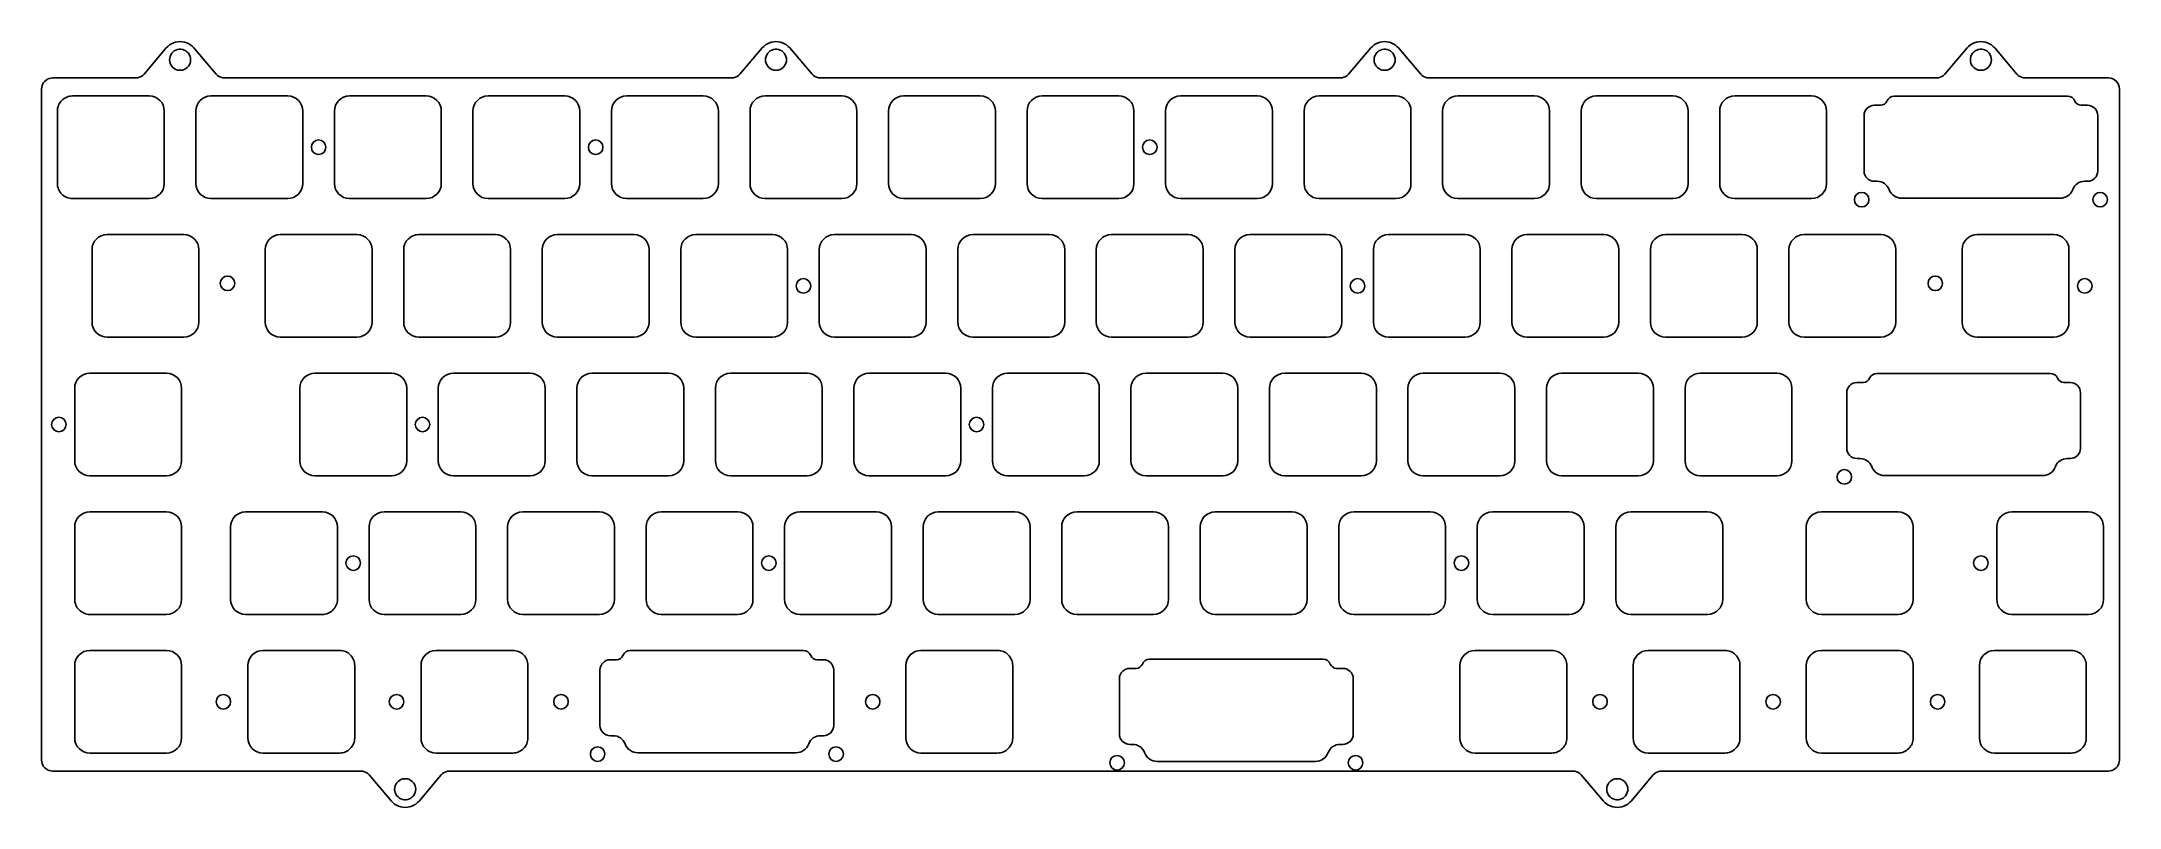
# Model space of a CAD drawing. Header units: millimetres. Extents: x -10 to 276, y -91 to 15.
import ezdxf

# ---------------------------------------------------------------- set-up
doc = ezdxf.new("R2010")
doc.units = ezdxf.units.MM
doc.layers.add('BLACK', color=7, linetype='CONTINUOUS')
doc.layers.add('Edge.Cuts', color=53, linetype='CONTINUOUS')

msp = doc.modelspace()

# ---------------------------------------------------------------- linework, layer by layer
at = {"layer": 'BLACK', "linetype": 'Continuous'}
for p, q in [((7.65625, -31.05), (-2.893751, -31.05)), ((-4.96875, -33.125), (-4.96875, -43.075001)), ((9.73125, -33.125), (9.73125, -43.075)), ((7.65625, -45.15), (-2.89375, -45.15)), ((7.656226, -50.099999), (-2.893775, -50.099999)), ((29.087476, -50.099999), (18.537516, -50.099999)), ((245.78125, -50.1), (235.231249, -50.1)), ((271.975, -50.1), (261.424999, -50.1)), ((-4.968774, -52.174998), (-4.968774, -62.124999)), ((9.731226, -52.174999), (9.731226, -62.124999)), ((16.4625, -52.175019), (16.4625, -62.134768)), ((31.162476, -52.174999), (31.1625, -52.174999)), ((31.1625, -52.174999), (31.1625, -62.124999)), ((233.15625, -52.175), (233.15625, -62.125001)), ((247.85625, -52.175), (247.85625, -62.125)), ((259.35, -52.175), (259.35, -62.125001)), ((274.05, -52.175), (274.05, -62.125)), ((7.656226, -64.199999), (-2.893775, -64.199999)), ((29.077707, -64.199999), (18.537476, -64.199999)), ((245.78125, -64.2), (235.23125, -64.2)), ((271.975, -64.2), (261.425, -64.2))]:
    msp.add_line(p, q, dxfattribs=at)
at = {"layer": 'BLACK'}
for centre in [(33.3375, -57.15), (257.175, -57.15)]:
    msp.add_circle(centre, 1, dxfattribs=at)
for centre, radius, start, end in [((-2.893746, -33.125004), 2.075004, 90.00013806, 179.99988955), ((7.65625, -33.125), 2.075, 0, 90), ((-2.893748, -43.074998), 2.075002, 180.00008284, 269.99994478), ((7.65625, -43.075), 2.075, 270, 0), ((-2.893775, -52.174998), 2.074999, 90, 180), ((7.656226, -52.174999), 2.075, 0, 90), ((18.537516, -52.175019), 2.075016, 90, 180), ((29.087476, -52.174999), 2.075, 0, 90), ((235.231254, -52.175004), 2.075004, 90.00013806, 179.99988955), ((245.78125, -52.175), 2.075, 0, 90), ((261.425004, -52.175004), 2.075004, 90.00013806, 179.99988955), ((271.975, -52.175), 2.075, 0, 90), ((-2.893775, -62.125), 2.074999, 179.99997239, 270), ((7.656226, -62.124999), 2.075, 270, 0), ((18.537476, -62.124999), 2.075, 180.2697469, 270), ((29.087476, -62.124999), 2.075024, 269.73025622, 0), ((235.231252, -62.124998), 2.075002, 180.00008284, 269.99994478), ((245.78125, -62.125), 2.075, 270, 0), ((261.425002, -62.124998), 2.075002, 180.00008284, 269.99994478), ((271.975, -62.125), 2.075, 270, 0)]:
    msp.add_arc(centre, radius, start, end, dxfattribs=at)
at = {"layer": 'Edge.Cuts', "linetype": 'Continuous'}
for p, q in [((8.337382, 14.224895), (8.618017, 14.354666)), ((8.618017, 14.354666), (8.912525, 14.448805)), ((8.912525, 14.448805), (9.216401, 14.505871)), ((9.216401, 14.505871), (9.524997, 14.524991)), ((9.524997, 14.524991), (9.833593, 14.505874)), ((9.833593, 14.505874), (10.137469, 14.44881)), ((10.137469, 14.44881), (10.431978, 14.354674)), ((10.431978, 14.354674), (10.712614, 14.224904)), ((90.287375, 14.224918), (90.568012, 14.354695)), ((90.568012, 14.354695), (90.862522, 14.448838)), ((90.862522, 14.448838), (91.166401, 14.505906)), ((91.166401, 14.505906), (91.475, 14.525027)), ((91.475, 14.525027), (91.783599, 14.505907)), ((91.783599, 14.505907), (92.087478, 14.448841)), ((92.087478, 14.448841), (92.381989, 14.3547)), ((92.381989, 14.3547), (92.662626, 14.224924)), ((173.987374, 14.224917), (174.26801, 14.354694)), ((174.26801, 14.354694), (174.56252, 14.448837)), ((174.56252, 14.448837), (174.866398, 14.505905)), ((174.866398, 14.505905), (175.174997, 14.525027)), ((175.174997, 14.525027), (175.483595, 14.505908)), ((175.483595, 14.505908), (175.787474, 14.448842)), ((175.787474, 14.448842), (176.081984, 14.354702)), ((176.081984, 14.354702), (176.362622, 14.224927)), ((255.987389, 14.224872), (256.268024, 14.354638)), ((256.268024, 14.354638), (256.56253, 14.448773)), ((256.56253, 14.448773), (256.866404, 14.505837)), ((256.866404, 14.505837), (257.174997, 14.524956)), ((257.174997, 14.524956), (257.48359, 14.505839)), ((257.48359, 14.505839), (257.787464, 14.448778)), ((257.787464, 14.448778), (258.081971, 14.354646)), ((258.081971, 14.354646), (258.362607, 14.224882)), ((4.567996, 10.05351), (7.620182, 13.644165)), ((7.620182, 13.644165), (7.834619, 13.866906)), ((7.834619, 13.866906), (8.074911, 14.061475)), ((8.074911, 14.061475), (8.337382, 14.224895)), ((8.094776, 12.263662), (8.075, 12.025)), ((8.075, 12.025), (8.094776, 11.786338)), ((8.153565, 12.495814), (8.094776, 12.263662)), ((8.094776, 11.786338), (8.153565, 11.554186)), ((8.249763, 12.715124), (8.153565, 12.495814)), ((8.153565, 11.554186), (8.249763, 11.334876)), ((8.380746, 12.915608), (8.249763, 12.715124)), ((8.542942, 13.0918), (8.380746, 12.915608)), ((8.731925, 13.238891), (8.542942, 13.0918)), ((8.942542, 13.352871), (8.731925, 13.238891)), ((9.169046, 13.43063), (8.942542, 13.352871)), ((9.40526, 13.470048), (9.169046, 13.43063)), ((9.64474, 13.470048), (9.40526, 13.470048)), ((9.880954, 13.43063), (9.64474, 13.470048)), ((10.107458, 13.352871), (9.880954, 13.43063)), ((10.318075, 13.238891), (10.107458, 13.352871)), ((10.507058, 13.0918), (10.318075, 13.238891)), ((10.669254, 12.915608), (10.507058, 13.0918)), ((10.800237, 12.715124), (10.669254, 12.915608)), ((10.712614, 14.224904), (10.975086, 14.061487)), ((10.896435, 12.495814), (10.800237, 12.715124)), ((10.800237, 11.334876), (10.896435, 11.554186)), ((10.955224, 12.263662), (10.896435, 12.495814)), ((10.896435, 11.554186), (10.955224, 11.786338)), ((10.975, 12.025), (10.955224, 12.263662)), ((10.955224, 11.786338), (10.975, 12.025)), ((10.975086, 14.061487), (11.21538, 13.86692)), ((11.21538, 13.86692), (11.429806, 13.64417)), ((11.429806, 13.64417), (14.482003, 10.053504)), ((86.517996, 10.05351), (89.570182, 13.644165)), ((89.570182, 13.644165), (89.784615, 13.866915)), ((89.784615, 13.866915), (90.024905, 14.061491)), ((90.024905, 14.061491), (90.287375, 14.224918)), ((90.044778, 12.263662), (90.025002, 12.025)), ((90.025002, 12.025), (90.044778, 11.786338)), ((90.103567, 12.495814), (90.044778, 12.263662)), ((90.044778, 11.786338), (90.103567, 11.554186)), ((90.199765, 12.715124), (90.103567, 12.495814)), ((90.103567, 11.554186), (90.199765, 11.334876)), ((90.330748, 12.915608), (90.199765, 12.715124)), ((90.492944, 13.0918), (90.330748, 12.915608)), ((90.681927, 13.238891), (90.492944, 13.0918)), ((90.892544, 13.352871), (90.681927, 13.238891)), ((91.119048, 13.43063), (90.892544, 13.352871)), ((91.355262, 13.470048), (91.119048, 13.43063)), ((91.594742, 13.470048), (91.355262, 13.470048)), ((91.830956, 13.43063), (91.594742, 13.470048)), ((92.05746, 13.352871), (91.830956, 13.43063)), ((92.268077, 13.238891), (92.05746, 13.352871)), ((92.45706, 13.0918), (92.268077, 13.238891)), ((92.619256, 12.915608), (92.45706, 13.0918)), ((92.750239, 12.715124), (92.619256, 12.915608)), ((92.662626, 14.224924), (92.925098, 14.061499)), ((92.846437, 12.495814), (92.750239, 12.715124)), ((92.750239, 11.334876), (92.846437, 11.554186)), ((92.905226, 12.263662), (92.846437, 12.495814)), ((92.846437, 11.554186), (92.905226, 11.786338)), ((92.925002, 12.025), (92.905226, 12.263662)), ((92.905226, 11.786338), (92.925002, 12.025)), ((92.925098, 14.061499), (93.165388, 13.866924)), ((93.165388, 13.866924), (93.379822, 13.644175)), ((93.379822, 13.644175), (96.432005, 10.053504)), ((170.217996, 10.05351), (173.270182, 13.644165)), ((173.270182, 13.644165), (173.484615, 13.866914)), ((173.484615, 13.866914), (173.724904, 14.06149)), ((173.724904, 14.06149), (173.987374, 14.224917)), ((173.744776, 12.263662), (173.725, 12.025)), ((173.725, 12.025), (173.744776, 11.786338)), ((173.803565, 12.495814), (173.744776, 12.263662)), ((173.744776, 11.786338), (173.803565, 11.554186)), ((173.899763, 12.715124), (173.803565, 12.495814)), ((173.803565, 11.554186), (173.899763, 11.334876)), ((174.030746, 12.915608), (173.899763, 12.715124)), ((174.192942, 13.0918), (174.030746, 12.915608)), ((174.381925, 13.238891), (174.192942, 13.0918)), ((174.592542, 13.352871), (174.381925, 13.238891)), ((174.819046, 13.43063), (174.592542, 13.352871)), ((175.05526, 13.470048), (174.819046, 13.43063)), ((175.29474, 13.470048), (175.05526, 13.470048)), ((175.530954, 13.43063), (175.29474, 13.470048)), ((175.757458, 13.352871), (175.530954, 13.43063)), ((175.968075, 13.238891), (175.757458, 13.352871)), ((176.157058, 13.0918), (175.968075, 13.238891)), ((176.319254, 12.915608), (176.157058, 13.0918)), ((176.450237, 12.715124), (176.319254, 12.915608)), ((176.362622, 14.224927), (176.625093, 14.061502)), ((176.546435, 12.495814), (176.450237, 12.715124)), ((176.450237, 11.334876), (176.546435, 11.554186)), ((176.605224, 12.263662), (176.546435, 12.495814)), ((176.546435, 11.554186), (176.605224, 11.786338)), ((176.625, 12.025), (176.605224, 12.263662)), ((176.605224, 11.786338), (176.625, 12.025)), ((176.625093, 14.061502), (176.865384, 13.866928)), ((176.865384, 13.866928), (177.079806, 13.64417)), ((177.079806, 13.64417), (180.132003, 10.053504)), ((252.217996, 10.05351), (255.270182, 13.644165)), ((255.270182, 13.644165), (255.484624, 13.866898)), ((255.484624, 13.866898), (255.724918, 14.061459)), ((255.724918, 14.061459), (255.987389, 14.224872)), ((255.744776, 12.263662), (255.725, 12.025)), ((255.725, 12.025), (255.744776, 11.786338)), ((255.803565, 12.495814), (255.744776, 12.263662)), ((255.744776, 11.786338), (255.803565, 11.554186)), ((255.899763, 12.715124), (255.803565, 12.495814)), ((255.803565, 11.554186), (255.899763, 11.334876)), ((256.030746, 12.915608), (255.899763, 12.715124)), ((256.192942, 13.0918), (256.030746, 12.915608)), ((256.381925, 13.238891), (256.192942, 13.0918)), ((256.592542, 13.352871), (256.381925, 13.238891)), ((256.819046, 13.43063), (256.592542, 13.352871)), ((257.05526, 13.470048), (256.819046, 13.43063)), ((257.29474, 13.470048), (257.05526, 13.470048)), ((257.530954, 13.43063), (257.29474, 13.470048)), ((257.757458, 13.352871), (257.530954, 13.43063)), ((257.968075, 13.238891), (257.757458, 13.352871)), ((258.157058, 13.0918), (257.968075, 13.238891)), ((258.319254, 12.915608), (258.157058, 13.0918)), ((258.450237, 12.715124), (258.319254, 12.915608)), ((258.362607, 14.224882), (258.625079, 14.061471)), ((258.546435, 12.495814), (258.450237, 12.715124)), ((258.450237, 11.334876), (258.546435, 11.554186)), ((258.605224, 12.263662), (258.546435, 12.495814)), ((258.546435, 11.554186), (258.605224, 11.786338)), ((258.625, 12.025), (258.605224, 12.263662)), ((258.605224, 11.786338), (258.625, 12.025)), ((258.625079, 14.061471), (258.865375, 13.866912)), ((258.865375, 13.866912), (259.079806, 13.64417)), ((259.079806, 13.64417), (262.132003, 10.053504)), ((-9.451505, 8.488478), (-9.361409, 8.70591)), ((-9.361409, 8.70591), (-9.238418, 8.906577)), ((-9.238418, 8.906577), (-9.085558, 9.085541)), ((-9.085558, 9.085541), (-8.90659, 9.238396)), ((-8.90659, 9.238396), (-8.705919, 9.361381)), ((-8.705919, 9.361381), (-8.488484, 9.451471)), ((-8.488484, 9.451471), (-8.259635, 9.506446)), ((-8.259635, 9.506446), (-8.025004, 9.52496)), ((-8.025004, 9.52496), (3.425108, 9.525)), ((3.425108, 9.525), (3.683699, 9.547457)), ((3.683699, 9.547457), (3.934549, 9.61414)), ((3.934549, 9.61414), (4.170143, 9.72308)), ((4.170143, 9.72308), (4.383423, 9.871014)), ((4.383423, 9.871014), (4.567996, 10.05351)), ((8.249763, 11.334876), (8.380746, 11.134392)), ((8.380746, 11.134392), (8.542942, 10.9582)), ((8.542942, 10.9582), (8.731925, 10.811109)), ((8.731925, 10.811109), (8.942542, 10.697129)), ((8.942542, 10.697129), (9.169046, 10.61937)), ((9.169046, 10.61937), (9.40526, 10.579952)), ((9.40526, 10.579952), (9.64474, 10.579952)), ((9.64474, 10.579952), (9.880954, 10.61937)), ((9.880954, 10.61937), (10.107458, 10.697129)), ((10.107458, 10.697129), (10.318075, 10.811109)), ((10.318075, 10.811109), (10.507058, 10.9582)), ((10.507058, 10.9582), (10.669254, 11.134392)), ((10.669254, 11.134392), (10.800237, 11.334876)), ((14.482003, 10.053504), (14.666657, 9.871103)), ((14.666657, 9.871103), (14.87993, 9.72319)), ((14.87993, 9.72319), (15.1155, 9.614237)), ((15.1155, 9.614237), (15.366319, 9.547504)), ((15.366319, 9.547504), (15.624886, 9.525)), ((15.624886, 9.525), (85.37511, 9.525)), ((85.37511, 9.525), (85.633701, 9.547457)), ((85.633701, 9.547457), (85.88455, 9.614141)), ((85.88455, 9.614141), (86.120144, 9.723081)), ((86.120144, 9.723081), (86.333423, 9.871014)), ((86.333423, 9.871014), (86.517996, 10.05351)), ((90.199765, 11.334876), (90.330748, 11.134392)), ((90.330748, 11.134392), (90.492944, 10.9582)), ((90.492944, 10.9582), (90.681927, 10.811109)), ((90.681927, 10.811109), (90.892544, 10.697129)), ((90.892544, 10.697129), (91.119048, 10.61937)), ((91.119048, 10.61937), (91.355262, 10.579952)), ((91.355262, 10.579952), (91.594742, 10.579952)), ((91.594742, 10.579952), (91.830956, 10.61937)), ((91.830956, 10.61937), (92.05746, 10.697129)), ((92.05746, 10.697129), (92.268077, 10.811109)), ((92.268077, 10.811109), (92.45706, 10.9582)), ((92.45706, 10.9582), (92.619256, 11.134392)), ((92.619256, 11.134392), (92.750239, 11.334876)), ((96.432005, 10.053504), (96.616658, 9.871103)), ((96.616658, 9.871103), (96.829931, 9.72319)), ((96.829931, 9.72319), (97.0655, 9.614237)), ((97.0655, 9.614237), (97.316319, 9.547504)), ((97.316319, 9.547504), (97.574886, 9.525)), ((97.574886, 9.525), (169.075108, 9.525)), ((169.075108, 9.525), (169.333703, 9.547443)), ((169.333703, 9.547443), (169.584558, 9.61412)), ((169.584558, 9.61412), (169.820155, 9.72306)), ((169.820155, 9.72306), (170.033433, 9.870999)), ((170.033433, 9.870999), (170.217996, 10.05351)), ((173.899763, 11.334876), (174.030746, 11.134392)), ((174.030746, 11.134392), (174.192942, 10.9582)), ((174.192942, 10.9582), (174.381925, 10.811109)), ((174.381925, 10.811109), (174.592542, 10.697129)), ((174.592542, 10.697129), (174.819046, 10.61937)), ((174.819046, 10.61937), (175.05526, 10.579952)), ((175.05526, 10.579952), (175.29474, 10.579952)), ((175.29474, 10.579952), (175.530954, 10.61937)), ((175.530954, 10.61937), (175.757458, 10.697129)), ((175.757458, 10.697129), (175.968075, 10.811109)), ((175.968075, 10.811109), (176.157058, 10.9582)), ((176.157058, 10.9582), (176.319254, 11.134392)), ((176.319254, 11.134392), (176.450237, 11.334876)), ((180.132003, 10.053504), (180.31665, 9.871094)), ((180.31665, 9.871094), (180.529921, 9.723175)), ((180.529921, 9.723175), (180.765493, 9.614222)), ((180.765493, 9.614222), (181.016316, 9.547496)), ((181.016316, 9.547496), (181.274886, 9.525)), ((181.274886, 9.525), (251.075108, 9.525)), ((251.075108, 9.525), (251.333703, 9.547443)), ((251.333703, 9.547443), (251.584558, 9.61412)), ((251.584558, 9.61412), (251.820155, 9.72306)), ((251.820155, 9.72306), (252.033433, 9.870999)), ((252.033433, 9.870999), (252.217996, 10.05351)), ((255.899763, 11.334876), (256.030746, 11.134392)), ((256.030746, 11.134392), (256.192942, 10.9582)), ((256.192942, 10.9582), (256.381925, 10.811109)), ((256.381925, 10.811109), (256.592542, 10.697129)), ((256.592542, 10.697129), (256.819046, 10.61937)), ((256.819046, 10.61937), (257.05526, 10.579952)), ((257.05526, 10.579952), (257.29474, 10.579952)), ((257.29474, 10.579952), (257.530954, 10.61937)), ((257.530954, 10.61937), (257.757458, 10.697129)), ((257.757458, 10.697129), (257.968075, 10.811109)), ((257.968075, 10.811109), (258.157058, 10.9582)), ((258.157058, 10.9582), (258.319254, 11.134392)), ((258.319254, 11.134392), (258.450237, 11.334876)), ((262.132003, 10.053504), (262.31665, 9.871094)), ((262.31665, 9.871094), (262.529921, 9.723175)), ((262.529921, 9.723175), (262.765493, 9.614222)), ((262.765493, 9.614222), (263.016316, 9.547496)), ((263.016316, 9.547496), (263.274886, 9.525)), ((263.274886, 9.525), (274.725, 9.525)), ((-9.525004, 8.025), (-9.506488, 8.25963)), ((-9.524364, -84.225), (-9.525004, 8.025)), ((-9.506488, 8.25963), (-9.451505, 8.488478)), ((5.275, 7.05), (-5.275, 7.05)), ((24.325, 7.05), (13.775, 7.05)), ((43.375, 7.05), (32.825, 7.05)), ((62.425, 7.05), (51.875, 7.05)), ((81.475, 7.05), (70.925, 7.05)), ((100.525, 7.05), (89.975, 7.05)), ((119.575, 7.05), (109.025, 7.05)), ((138.625, 7.05), (128.075, 7.05)), ((157.675, 7.05), (147.125, 7.05)), ((176.725, 7.05), (166.175, 7.05)), ((195.775, 7.05), (185.225, 7.05)), ((214.825, 7.05), (204.275, 7.05)), ((233.875, 7.05), (223.325, 7.05)), ((242.52436, 5.77544), (243.38997, 5.77544)), ((245.24718, 7.0276), (269.10242, 7.0276)), ((270.95963, 5.77544), (271.82524, 5.77544)), ((276.225636, 8.025), (276.224996, -84.225)), ((-7.35, 4.975001), (-7.35, -4.975)), ((7.35, 4.975), (7.35, -4.975)), ((11.7, 4.975), (11.7, -4.975)), ((26.4, 4.975), (26.4, -4.975)), ((30.75, 4.975), (30.75, -4.975)), ((45.45, 4.975), (45.45, -4.975)), ((49.8, 4.975), (49.8, -4.975)), ((64.5, 4.975), (64.5, -4.975)), ((68.85, 4.975), (68.85, -4.975)), ((83.55, 4.975), (83.55, -4.975)), ((87.9, 4.975), (87.9, -4.975)), ((102.6, 4.975), (102.6, -4.975)), ((106.95, 4.975), (106.95, -4.975)), ((121.65, 4.975), (121.65, -4.975)), ((126, 4.975), (126, -4.975)), ((140.7, 4.975), (140.7, -4.975)), ((145.05, 4.975), (145.05, -4.975)), ((159.75, 4.975), (159.75, -4.975)), ((164.1, 4.975), (164.1, -4.975)), ((178.8, 4.975), (178.8, -4.975)), ((183.15, 4.975), (183.15, -4.975)), ((197.85, 4.975), (197.85, -4.975)), ((202.2, 4.975), (202.2, -4.975)), ((216.9, 4.975), (216.9, -4.975)), ((221.25, 4.975), (221.25, -4.975)), ((235.95, 4.975), (235.95, -4.975)), ((241.09936, -3.25044), (241.09936, 4.35044)), ((273.25024, 4.35044), (273.25024, -3.25044)), ((242.9284, -4.67544), (242.52436, -4.67544)), ((271.82524, -4.67544), (271.4212, -4.67544)), ((5.275, -7.05), (-5.275, -7.05)), ((24.325, -7.05), (13.775, -7.05)), ((43.375, -7.05), (32.825, -7.05)), ((62.425, -7.05), (51.875, -7.05)), ((81.475, -7.05), (70.925, -7.05)), ((100.525, -7.05), (89.975, -7.05)), ((119.575, -7.05), (109.025, -7.05)), ((138.625, -7.05), (128.075, -7.05)), ((157.675, -7.05), (147.125, -7.05)), ((176.725, -7.05), (166.175, -7.05)), ((195.775, -7.05), (185.225, -7.05)), ((214.825, -7.05), (204.275, -7.05)), ((233.875, -7.05), (223.325, -7.05)), ((268.0503, -7.01191), (246.2993, -7.01191)), ((-2.587499, -14.074999), (-2.587499, -24.025001)), ((10.0375, -12), (-0.5125, -12)), ((12.112501, -14.075), (12.112501, -24.025)), ((21.225, -14.075), (21.225, -24.025)), ((33.85, -12), (23.3, -12)), ((35.925, -14.075), (35.925, -24.025)), ((40.275, -14.075), (40.275, -24.025)), ((52.9, -12), (42.35, -12)), ((54.975, -14.075), (54.975, -24.025)), ((59.325, -14.075), (59.325, -24.025)), ((71.95, -12), (61.4, -12)), ((74.025, -14.075), (74.025, -24.025)), ((78.375, -14.075), (78.375, -24.025)), ((91, -12), (80.45, -12)), ((93.075, -14.075), (93.075, -24.025)), ((97.425, -14.075), (97.425, -24.025)), ((110.05, -12), (99.5, -12)), ((112.125, -14.075), (112.125, -24.025)), ((116.475, -14.075), (116.475, -24.025)), ((129.1, -12), (118.55, -12)), ((131.175, -14.075), (131.175, -24.025)), ((135.525, -14.075), (135.525, -24.025)), ((148.15, -12), (137.6, -12)), ((150.225, -14.075), (150.225, -24.025)), ((154.575, -14.075), (154.575, -24.025)), ((167.2, -12), (156.65, -12)), ((169.275, -14.075), (169.275, -24.025)), ((173.625, -14.075), (173.625, -24.025)), ((186.25, -12), (175.7, -12)), ((188.325, -14.075), (188.325, -24.025)), ((192.675, -14.075), (192.675, -24.025)), ((205.3, -12), (194.75, -12)), ((207.375, -14.075), (207.375, -24.025)), ((211.725, -14.075), (211.725, -24.025)), ((224.35, -12), (213.8, -12)), ((226.425, -14.075), (226.425, -24.025)), ((230.775, -14.075), (230.775, -24.025)), ((243.4, -12), (232.85, -12)), ((245.475, -14.075), (245.475, -24.025)), ((254.5875, -14.075), (254.5875, -24.025001)), ((267.2125, -12), (256.662499, -12)), ((269.2875, -14.075), (269.2875, -24.025)), ((10.0375, -26.1), (-0.5125, -26.1)), ((33.85, -26.1), (23.3, -26.1)), ((52.9, -26.1), (42.35, -26.1)), ((71.95, -26.1), (61.4, -26.1)), ((91, -26.1), (80.45, -26.1)), ((110.05, -26.1), (99.5, -26.1)), ((129.1, -26.1), (118.55, -26.1)), ((148.15, -26.1), (137.6, -26.1)), ((167.2, -26.1), (156.65, -26.1)), ((186.25, -26.1), (175.7, -26.1)), ((205.3, -26.1), (194.75, -26.1)), ((224.35, -26.1), (213.8, -26.1)), ((243.4, -26.1), (232.85, -26.1)), ((267.2125, -26.1), (256.6625, -26.1)), ((38.6125, -31.05), (28.0625, -31.05)), ((57.6625, -31.05), (47.1125, -31.05)), ((76.7125, -31.05), (66.1625, -31.05)), ((95.7625, -31.05), (85.2125, -31.05)), ((114.8125, -31.05), (104.2625, -31.05)), ((133.8625, -31.05), (123.3125, -31.05)), ((152.9125, -31.05), (142.3625, -31.05)), ((171.9625, -31.05), (161.4125, -31.05)), ((191.0125, -31.05), (180.4625, -31.05)), ((210.0625, -31.05), (199.5125, -31.05)), ((229.1125, -31.05), (218.5625, -31.05)), ((242.86593, -31.0724), (266.72117, -31.0724)), ((25.9875, -33.125), (25.9875, -43.075)), ((40.6875, -33.125), (40.6875, -43.075)), ((45.0375, -33.125), (45.0375, -43.075)), ((59.7375, -33.125), (59.7375, -43.075)), ((64.0875, -33.125), (64.0875, -43.075)), ((78.7875, -33.125), (78.7875, -43.075)), ((83.1375, -33.125), (83.1375, -43.075)), ((97.8375, -33.125), (97.8375, -43.075)), ((102.1875, -33.125), (102.1875, -43.075)), ((116.8875, -33.125), (116.8875, -43.075)), ((121.2375, -33.125), (121.2375, -43.075)), ((135.9375, -33.125), (135.9375, -43.075)), ((140.2875, -33.125), (140.2875, -43.075)), ((154.9875, -33.125), (154.9875, -43.075)), ((159.3375, -33.125), (159.3375, -43.075)), ((174.0375, -33.125), (174.0375, -43.075)), ((178.3875, -33.125), (178.3875, -43.075)), ((193.0875, -33.125), (193.0875, -43.075)), ((197.4375, -33.125), (197.4375, -43.075)), ((212.1375, -33.125), (212.1375, -43.075)), ((216.4875, -33.125), (216.4875, -43.075)), ((231.1875, -33.125), (231.1875, -43.075)), ((238.71811, -41.35044), (238.71811, -33.74956)), ((240.14311, -32.32456), (241.00872, -32.32456)), ((268.57838, -32.32456), (269.44399, -32.32456)), ((270.86899, -33.74956), (270.86899, -41.35044)), ((240.54715, -42.77544), (240.14311, -42.77544)), ((269.44399, -42.77544), (269.03995, -42.77544)), ((38.6125, -45.15), (28.0625, -45.15)), ((57.6625, -45.15), (47.1125, -45.15)), ((76.7125, -45.15), (66.1625, -45.15)), ((95.7625, -45.15), (85.2125, -45.15)), ((114.8125, -45.15), (104.2625, -45.15)), ((133.8625, -45.15), (123.3125, -45.15)), ((152.9125, -45.15), (142.3625, -45.15)), ((171.9625, -45.15), (161.4125, -45.15)), ((191.0125, -45.15), (180.4625, -45.15)), ((210.0625, -45.15), (199.5125, -45.15)), ((229.1125, -45.15), (218.5625, -45.15)), ((265.66905, -45.11191), (243.91805, -45.11191)), ((48.1375, -50.1), (37.5875, -50.1)), ((67.1875, -50.1), (56.6375, -50.1)), ((86.2375, -50.1), (75.6875, -50.1)), ((105.2875, -50.1), (94.7375, -50.1)), ((124.3375, -50.1), (113.7875, -50.1)), ((143.3875, -50.1), (132.8375, -50.1)), ((162.4375, -50.1), (151.8875, -50.1)), ((181.4875, -50.1), (170.9375, -50.1)), ((200.5375, -50.1), (189.9875, -50.1)), ((219.5875, -50.1), (209.0375, -50.1)), ((35.5125, -52.175), (35.5125, -62.125)), ((50.2125, -52.175), (50.2125, -62.125)), ((54.5625, -52.175), (54.5625, -62.125)), ((69.2625, -52.175), (69.2625, -62.125)), ((73.6125, -52.175), (73.6125, -62.125)), ((88.3125, -52.175), (88.3125, -62.125)), ((92.6625, -52.175), (92.6625, -62.125)), ((107.3625, -52.175), (107.3625, -62.125)), ((111.7125, -52.175), (111.7125, -62.125)), ((126.4125, -52.175), (126.4125, -62.125)), ((130.7625, -52.175), (130.7625, -62.125)), ((145.4625, -52.175), (145.4625, -62.125)), ((149.8125, -52.175), (149.8125, -62.125)), ((164.5125, -52.175), (164.5125, -62.125)), ((168.8625, -52.175), (168.8625, -62.125)), ((183.5625, -52.175), (183.5625, -62.125)), ((187.9125, -52.175), (187.9125, -62.125)), ((202.6125, -52.175), (202.6125, -62.125)), ((206.9625, -52.175), (206.9625, -62.125)), ((221.6625, -52.175), (221.6625, -62.125)), ((48.1375, -64.2), (37.5875, -64.2)), ((67.1875, -64.2), (56.6375, -64.2)), ((86.2375, -64.2), (75.6875, -64.2)), ((105.2875, -64.2), (94.7375, -64.2)), ((124.3375, -64.2), (113.7875, -64.2)), ((143.3875, -64.2), (132.8375, -64.2)), ((162.4375, -64.2), (151.8875, -64.2)), ((181.4875, -64.2), (170.9375, -64.2)), ((200.5375, -64.2), (189.9875, -64.2)), ((219.5875, -64.2), (209.0375, -64.2)), ((-4.96875, -71.225), (-4.96875, -81.175001)), ((7.65625, -69.15), (-2.893751, -69.15)), ((9.73125, -71.225), (9.73125, -81.175)), ((18.84375, -71.225), (18.84375, -81.175001)), ((31.46875, -69.15), (20.918749, -69.15)), ((33.54375, -71.225), (33.54375, -81.175)), ((42.65625, -71.225), (42.65625, -81.175001)), ((55.28125, -69.15), (44.731249, -69.15)), ((57.35625, -71.225), (57.35625, -81.175)), ((68.69311, -70.42456), (69.55872, -70.42456)), ((71.41593, -69.1724), (95.27117, -69.1724)), ((97.12838, -70.42456), (97.99399, -70.42456)), ((109.33125, -71.225), (109.33125, -81.175001)), ((121.95625, -69.15), (111.406249, -69.15)), ((124.03125, -71.225), (124.03125, -81.175)), ((142.85343, -70.363025), (166.70867, -70.363025)), ((185.53125, -71.225), (185.53125, -81.175001)), ((198.15625, -69.15), (187.606249, -69.15)), ((200.23125, -71.225), (200.23125, -81.175)), ((209.34375, -71.225), (209.34375, -81.175001)), ((221.96875, -69.15), (211.418749, -69.15)), ((224.04375, -71.225), (224.04375, -81.175)), ((233.15625, -71.225), (233.15625, -81.175001)), ((245.78125, -69.15), (235.231249, -69.15)), ((247.85625, -71.225), (247.85625, -81.175)), ((256.96875, -71.225), (256.96875, -81.175001)), ((269.59375, -69.15), (259.043749, -69.15)), ((271.66875, -71.225), (271.66875, -81.175)), ((67.26811, -79.45044), (67.26811, -71.84956)), ((99.41899, -71.84956), (99.41899, -79.45044)), ((138.70561, -80.641065), (138.70561, -73.040185)), ((140.13061, -71.615185), (140.99622, -71.615185)), ((168.56588, -71.615185), (169.43149, -71.615185)), ((170.85649, -73.040185), (170.85649, -80.641065)), ((69.09715, -80.87544), (68.69311, -80.87544)), ((97.99399, -80.87544), (97.58995, -80.87544)), ((140.53465, -82.066065), (140.13061, -82.066065)), ((169.43149, -82.066065), (169.02745, -82.066065)), ((-9.50593, -84.459605), (-9.524364, -84.225)), ((-9.451047, -84.688442), (-9.50593, -84.459605)), ((-9.361041, -84.905876), (-9.451047, -84.688442)), ((-9.238129, -85.106553), (-9.361041, -84.905876)), ((-9.085336, -85.28553), (-9.238129, -85.106553)), ((-8.906426, -85.438402), (-9.085336, -85.28553)), ((-8.705804, -85.561403), (-8.906426, -85.438402)), ((-8.48841, -85.651504), (-8.705804, -85.561403)), ((-8.259597, -85.706488), (-8.48841, -85.651504)), ((-8.025, -85.725), (-8.259597, -85.706488)), ((34.381356, -85.725), (-8.025, -85.725)), ((7.65625, -83.25), (-2.89375, -83.25)), ((31.46875, -83.25), (20.91875, -83.25)), ((34.639921, -85.747486), (34.381356, -85.725)), ((55.28125, -83.25), (44.73125, -83.25)), ((46.581142, -85.724995), (46.322561, -85.747475)), ((201.068856, -85.725), (46.581142, -85.724995)), ((94.21905, -83.21191), (72.46805, -83.21191)), ((121.95625, -83.25), (111.40625, -83.25)), ((165.65655, -84.402535), (143.90555, -84.402535)), ((198.15625, -83.25), (187.60625, -83.25)), ((201.327461, -85.747414), (201.068856, -85.725)), ((221.96875, -83.25), (211.41875, -83.25)), ((213.268642, -85.725), (213.010088, -85.747784)), ((274.724996, -85.72504), (213.268642, -85.725)), ((245.78125, -83.25), (235.23125, -83.25)), ((269.59375, -83.25), (259.04375, -83.25)), ((274.959669, -85.706619), (274.724996, -85.72504)), ((275.188567, -85.651699), (274.959669, -85.706619)), ((275.406052, -85.561638), (275.188567, -85.651699)), ((275.606766, -85.438655), (275.406052, -85.561638)), ((275.785763, -85.28578), (275.606766, -85.438655)), ((275.938633, -85.106778), (275.785763, -85.28578)), ((276.06161, -84.906061), (275.938633, -85.106778)), ((276.151665, -84.688573), (276.06161, -84.906061)), ((276.206577, -84.459673), (276.151665, -84.688573)), ((276.224996, -84.225), (276.206577, -84.459673)), ((34.890738, -85.814212), (34.639921, -85.747486)), ((35.126289, -85.923192), (34.890738, -85.814212)), ((35.339517, -86.071161), (35.126289, -85.923192)), ((35.524247, -86.253503), (35.339517, -86.071161)), ((38.576436, -89.84416), (35.524247, -86.253503)), ((39.051026, -87.986338), (39.03125, -88.225)), ((39.03125, -88.225), (39.051026, -88.463662)), ((39.109815, -87.754186), (39.051026, -87.986338)), ((39.051026, -88.463662), (39.109815, -88.695814)), ((39.206013, -87.534876), (39.109815, -87.754186)), ((39.336996, -87.334392), (39.206013, -87.534876)), ((39.499192, -87.1582), (39.336996, -87.334392)), ((39.688175, -87.011109), (39.499192, -87.1582)), ((39.898792, -86.897129), (39.688175, -87.011109)), ((40.125296, -86.81937), (39.898792, -86.897129)), ((40.36151, -86.779952), (40.125296, -86.81937)), ((40.60099, -86.779952), (40.36151, -86.779952)), ((40.837204, -86.81937), (40.60099, -86.779952)), ((41.063708, -86.897129), (40.837204, -86.81937)), ((41.274325, -87.011109), (41.063708, -86.897129)), ((41.463308, -87.1582), (41.274325, -87.011109)), ((41.625504, -87.334392), (41.463308, -87.1582)), ((41.756487, -87.534876), (41.625504, -87.334392)), ((41.852685, -87.754186), (41.756487, -87.534876)), ((41.911474, -87.986338), (41.852685, -87.754186)), ((41.852685, -88.695814), (41.911474, -88.463662)), ((41.93125, -88.225), (41.911474, -87.986338)), ((41.911474, -88.463662), (41.93125, -88.225)), ((45.438246, -86.2535), (42.386059, -89.844157)), ((45.62285, -86.071041), (45.438246, -86.2535)), ((45.836136, -85.923126), (45.62285, -86.071041)), ((46.071723, -85.814184), (45.836136, -85.923126)), ((46.322561, -85.747475), (46.071723, -85.814184)), ((201.578327, -85.81408), (201.327461, -85.747414)), ((201.813938, -85.923011), (201.578327, -85.81408)), ((202.027234, -86.070941), (201.813938, -85.923011)), ((202.211747, -86.253503), (202.027234, -86.070941)), ((205.263932, -89.844155), (202.211747, -86.253503)), ((205.738526, -87.986338), (205.71875, -88.225)), ((205.71875, -88.225), (205.738526, -88.463662)), ((205.797315, -87.754186), (205.738526, -87.986338)), ((205.738526, -88.463662), (205.797315, -88.695814)), ((205.893513, -87.534876), (205.797315, -87.754186)), ((206.024496, -87.334392), (205.893513, -87.534876)), ((206.186692, -87.1582), (206.024496, -87.334392)), ((206.375675, -87.011109), (206.186692, -87.1582)), ((206.586292, -86.897129), (206.375675, -87.011109)), ((206.812796, -86.81937), (206.586292, -86.897129)), ((207.04901, -86.779952), (206.812796, -86.81937)), ((207.28849, -86.779952), (207.04901, -86.779952)), ((207.524704, -86.81937), (207.28849, -86.779952)), ((207.751208, -86.897129), (207.524704, -86.81937)), ((207.961825, -87.011109), (207.751208, -86.897129)), ((208.150808, -87.1582), (207.961825, -87.011109)), ((208.313004, -87.334392), (208.150808, -87.1582)), ((208.443987, -87.534876), (208.313004, -87.334392)), ((208.540185, -87.754186), (208.443987, -87.534876)), ((208.598974, -87.986338), (208.540185, -87.754186)), ((208.540185, -88.695814), (208.598974, -88.463662)), ((208.61875, -88.225), (208.598974, -87.986338)), ((208.598974, -88.463662), (208.61875, -88.225)), ((212.125746, -86.2535), (209.073559, -89.844157)), ((212.31038, -86.071119), (212.125746, -86.2535)), ((212.523679, -85.923281), (212.31038, -86.071119)), ((212.759265, -85.814417), (212.523679, -85.923281)), ((213.010088, -85.747784), (212.759265, -85.814417)), ((38.790828, -90.066948), (38.576436, -89.84416)), ((39.031121, -90.261524), (38.790828, -90.066948)), ((39.293596, -90.424949), (39.031121, -90.261524)), ((39.109815, -88.695814), (39.206013, -88.915124)), ((39.206013, -88.915124), (39.336996, -89.115608)), ((39.574237, -90.554724), (39.293596, -90.424949)), ((39.336996, -89.115608), (39.499192, -89.2918)), ((39.499192, -89.2918), (39.688175, -89.438891)), ((39.86875, -90.648864), (39.574237, -90.554724)), ((39.688175, -89.438891), (39.898792, -89.552871)), ((40.172632, -90.705929), (39.86875, -90.648864)), ((39.898792, -89.552871), (40.125296, -89.63063)), ((40.125296, -89.63063), (40.36151, -89.670048)), ((40.481234, -90.725045), (40.172632, -90.705929)), ((40.36151, -89.670048), (40.60099, -89.670048)), ((40.789836, -90.705922), (40.481234, -90.725045)), ((40.60099, -89.670048), (40.837204, -89.63063)), ((41.093717, -90.64885), (40.789836, -90.705922)), ((40.837204, -89.63063), (41.063708, -89.552871)), ((41.063708, -89.552871), (41.274325, -89.438891)), ((41.388228, -90.554704), (41.093717, -90.64885)), ((41.274325, -89.438891), (41.463308, -89.2918)), ((41.668866, -90.424923), (41.388228, -90.554704)), ((41.463308, -89.2918), (41.625504, -89.115608)), ((41.625504, -89.115608), (41.756487, -88.915124)), ((41.931337, -90.261492), (41.668866, -90.424923)), ((41.756487, -88.915124), (41.852685, -88.695814)), ((42.171627, -90.066911), (41.931337, -90.261492)), ((42.386059, -89.844157), (42.171627, -90.066911)), ((205.478328, -90.066936), (205.263932, -89.844155)), ((205.718624, -90.261505), (205.478328, -90.066936)), ((205.981099, -90.424924), (205.718624, -90.261505)), ((205.797315, -88.695814), (205.893513, -88.915124)), ((205.893513, -88.915124), (206.024496, -89.115608)), ((206.261739, -90.554694), (205.981099, -90.424924)), ((206.024496, -89.115608), (206.186692, -89.2918)), ((206.186692, -89.2918), (206.375675, -89.438891)), ((206.556252, -90.648831), (206.261739, -90.554694)), ((206.375675, -89.438891), (206.586292, -89.552871)), ((206.860132, -90.705894), (206.556252, -90.648831)), ((206.586292, -89.552871), (206.812796, -89.63063)), ((206.812796, -89.63063), (207.04901, -89.670048)), ((207.168731, -90.72501), (206.860132, -90.705894)), ((207.04901, -89.670048), (207.28849, -89.670048)), ((207.47733, -90.705888), (207.168731, -90.72501)), ((207.28849, -89.670048), (207.524704, -89.63063)), ((207.781209, -90.648819), (207.47733, -90.705888)), ((207.524704, -89.63063), (207.751208, -89.552871)), ((207.751208, -89.552871), (207.961825, -89.438891)), ((208.07572, -90.554677), (207.781209, -90.648819)), ((207.961825, -89.438891), (208.150808, -89.2918)), ((208.356357, -90.424901), (208.07572, -90.554677)), ((208.150808, -89.2918), (208.313004, -89.115608)), ((208.313004, -89.115608), (208.443987, -88.915124)), ((208.61883, -90.261477), (208.356357, -90.424901)), ((208.443987, -88.915124), (208.540185, -88.695814)), ((208.859122, -90.066903), (208.61883, -90.261477)), ((209.073559, -89.844157), (208.859122, -90.066903))]:
    msp.add_line(p, q, dxfattribs=at)
at = {"layer": 'Edge.Cuts'}
for centre in [(28.575, 0), (66.675, 0), (142.875, 0), (240.775, -7.2), (273.575, -7.2), (16.04875, -18.7), (95.25, -19.05), (171.45, -19.05), (250.9012, -18.7), (271.4625, -19.05), (-7.14375, -38.1), (42.8625, -38.1), (119.0625, -38.1), (238.39375, -45.3), (90.4875, -57.15), (185.7375, -57.15), (15.478125, -76.2), (39.290625, -76.2), (61.9125, -76.2), (104.775, -76.2), (204.7875, -76.2), (228.6, -76.2), (251.221875, -76.2), (66.94375, -83.4), (99.74375, -83.4), (138.38125, -84.590625), (171.18125, -84.590625)]:
    msp.add_circle(centre, 1, dxfattribs=at)
for centre, radius, start, end in [((274.725636, 8.025), 1.5, 0, 90), ((-5.275001, 4.975001), 2.074999, 89.99997239, 180), ((5.275, 4.975), 2.075, 0, 90), ((13.775, 4.975), 2.075, 90, 180), ((24.325, 4.975), 2.075, 0, 90), ((32.825, 4.975), 2.075, 90, 180), ((43.375, 4.975), 2.075, 0, 90), ((51.875, 4.975), 2.075, 90, 180), ((62.425, 4.975), 2.075, 0, 90), ((70.925, 4.975), 2.075, 90, 180), ((81.475, 4.975), 2.075, 0, 90), ((89.975, 4.975), 2.075, 90, 180), ((100.525, 4.975), 2.075, 0, 90), ((109.025, 4.975), 2.075, 90, 180), ((119.575, 4.975), 2.075, 0, 90), ((128.075, 4.975), 2.075, 90, 180), ((138.625, 4.975), 2.075, 0, 90), ((147.125, 4.975), 2.075, 90, 180), ((157.675, 4.975), 2.075, 0, 90), ((166.175, 4.975), 2.075, 90, 180), ((176.725, 4.975), 2.075, 0, 90), ((185.225, 4.975), 2.075, 90, 180), ((195.775, 4.975), 2.075, 0, 90), ((204.275, 4.975), 2.075, 90, 180), ((214.825, 4.975), 2.075, 0, 90), ((223.325, 4.975), 2.075, 90, 180), ((233.875, 4.975), 2.075, 0, 90), ((242.52436, 4.35044), 1.425, 90, 180), ((243.38997, 6.70385), 0.928411, 270, 337.97729805), ((245.2472, 5.9526), 1.075006, 90.00106597, 157.97610066), ((269.1024, 5.9526), 1.075, 22.02389934, 89.99893403), ((270.9596, 6.7039), 0.92846, 202.02625676, 270.00185132), ((271.82524, 4.35044), 1.425, 0, 90), ((-5.275001, -4.975001), 2.074999, 179.99997239, 270.00002761), ((5.275, -4.975), 2.075, 270, 0), ((13.775, -4.975), 2.075, 180, 270), ((24.325, -4.975), 2.075, 270, 0), ((32.825, -4.975), 2.075, 180, 270), ((43.375, -4.975), 2.075, 270, 0), ((51.875, -4.975), 2.075, 180, 270), ((62.425, -4.975), 2.075, 270, 0), ((70.925, -4.975), 2.075, 180, 270), ((81.475, -4.975), 2.075, 270, 0), ((89.975, -4.975), 2.075, 180, 270), ((100.525, -4.975), 2.075, 270, 0), ((109.025, -4.975), 2.075, 180, 270), ((119.575, -4.975), 2.075, 270, 0), ((128.075, -4.975), 2.075, 180, 270), ((138.625, -4.975), 2.075, 270, 0), ((147.125, -4.975), 2.075, 180, 270), ((157.675, -4.975), 2.075, 270, 0), ((166.175, -4.975), 2.075, 180, 270), ((176.725, -4.975), 2.075, 270, 0), ((185.225, -4.975), 2.075, 180, 270), ((195.775, -4.975), 2.075, 270, 0), ((204.275, -4.975), 2.075, 180, 270), ((214.825, -4.975), 2.075, 270, 0), ((223.325, -4.975), 2.075, 180, 270), ((233.875, -4.975), 2.075, 270, 0), ((242.52436, -3.25044), 1.425, 180, 270), ((242.92841, -6.40037), 1.72493, 20.54597615, 90.00033216), ((271.4212, -6.4004), 1.724938, 90, 159.45340178), ((271.8252, -3.2504), 1.42504, 270.00160826, 359.99839174), ((246.29931, -5.13696), 1.87495, 200.54592343, 269.99969441), ((268.0503, -5.137), 1.874943, 270, 339.45493501), ((-0.5125, -14.074999), 2.074999, 90, 180), ((10.0375, -14.075), 2.075, 0, 90), ((23.3, -14.075), 2.075, 90, 180), ((33.85, -14.075), 2.075, 0, 90), ((42.35, -14.075), 2.075, 90, 180), ((52.9, -14.075), 2.075, 0, 90), ((61.4, -14.075), 2.075, 90, 180), ((71.95, -14.075), 2.075, 0, 90), ((80.45, -14.075), 2.075, 90, 180), ((91, -14.075), 2.075, 0, 90), ((99.5, -14.075), 2.075, 90, 180), ((110.05, -14.075), 2.075, 0, 90), ((118.55, -14.075), 2.075, 90, 180), ((129.1, -14.075), 2.075, 0, 90), ((137.6, -14.075), 2.075, 90, 180), ((148.15, -14.075), 2.075, 0, 90), ((156.65, -14.075), 2.075, 90, 180), ((167.2, -14.075), 2.075, 0, 90), ((175.7, -14.075), 2.075, 90, 180), ((186.25, -14.075), 2.075, 0, 90), ((194.75, -14.075), 2.075, 90, 180), ((205.3, -14.075), 2.075, 0, 90), ((213.8, -14.075), 2.075, 90, 180), ((224.35, -14.075), 2.075, 0, 90), ((232.85, -14.075), 2.075, 90, 180), ((243.4, -14.075), 2.075, 0, 90), ((256.6625, -14.075), 2.075, 90.00002761, 180), ((267.2125, -14.075), 2.075, 0, 90), ((-0.5125, -24.025001), 2.074999, 180, 270), ((10.0375, -24.025), 2.075001, 270, 0), ((23.3, -24.025), 2.075, 180, 270), ((33.85, -24.025), 2.075, 270, 0), ((42.35, -24.025), 2.075, 180, 270), ((52.9, -24.025), 2.075, 270, 0), ((61.4, -24.025), 2.075, 180, 270), ((71.95, -24.025), 2.075, 270, 0), ((80.45, -24.025), 2.075, 180, 270), ((91, -24.025), 2.075, 270, 0), ((99.5, -24.025), 2.075, 180, 270), ((110.05, -24.025), 2.075, 270, 0), ((118.55, -24.025), 2.075, 180, 270), ((129.1, -24.025), 2.075, 270, 0), ((137.6, -24.025), 2.075, 180, 270), ((148.15, -24.025), 2.075, 270, 0), ((156.65, -24.025), 2.075, 180, 270), ((167.2, -24.025), 2.075, 270, 0), ((175.7, -24.025), 2.075, 180, 270), ((186.25, -24.025), 2.075, 270, 0), ((194.75, -24.025), 2.075, 180, 270), ((205.3, -24.025), 2.075, 270, 0), ((213.8, -24.025), 2.075, 180, 270), ((224.35, -24.025), 2.075, 270, 0), ((232.85, -24.025), 2.075, 180, 270), ((243.4, -24.025), 2.075, 270, 0), ((256.6625, -24.025), 2.075, 180.00002761, 270), ((267.2125, -24.025), 2.075, 270, 0), ((28.0625, -33.125), 2.075, 90, 180), ((38.6125, -33.125), 2.075, 0, 90), ((47.1125, -33.125), 2.075, 90, 180), ((57.6625, -33.125), 2.075, 0, 90), ((66.1625, -33.125), 2.075, 90, 180), ((76.7125, -33.125), 2.075, 0, 90), ((85.2125, -33.125), 2.075, 90, 180), ((95.7625, -33.125), 2.075, 0, 90), ((104.2625, -33.125), 2.075, 90, 180), ((114.8125, -33.125), 2.075, 0, 90), ((123.3125, -33.125), 2.075, 90, 180), ((133.8625, -33.125), 2.075, 0, 90), ((142.3625, -33.125), 2.075, 90, 180), ((152.9125, -33.125), 2.075, 0, 90), ((161.4125, -33.125), 2.075, 90, 180), ((171.9625, -33.125), 2.075, 0, 90), ((180.4625, -33.125), 2.075, 90, 180), ((191.0125, -33.125), 2.075, 0, 90), ((199.5125, -33.125), 2.075, 90, 180), ((210.0625, -33.125), 2.075, 0, 90), ((218.5625, -33.125), 2.075, 90, 180), ((229.1125, -33.125), 2.075, 0, 90), ((242.86595, -32.1474), 1.075006, 90.00106597, 157.97610066), ((266.72115, -32.1474), 1.075, 22.02389934, 89.99893403), ((240.14311, -33.74956), 1.425, 90, 180), ((241.00872, -31.39615), 0.928411, 270, 337.97729805), ((268.57835, -31.3961), 0.92846, 202.02625676, 270.00185132), ((269.44399, -33.74956), 1.425, 0, 90), ((240.14311, -41.35044), 1.425, 180, 270), ((240.54716, -44.50037), 1.72493, 20.54597615, 90.00033216), ((269.03995, -44.5004), 1.724938, 90, 159.45340178), ((269.44395, -41.3504), 1.42504, 270.00160826, 359.99839174), ((28.0625, -43.075), 2.075, 180, 270), ((38.6125, -43.075), 2.075, 270, 0), ((47.1125, -43.075), 2.075, 180, 270), ((57.6625, -43.075), 2.075, 270, 0), ((66.1625, -43.075), 2.075, 180, 270), ((76.7125, -43.075), 2.075, 270, 0), ((85.2125, -43.075), 2.075, 180, 270), ((95.7625, -43.075), 2.075, 270, 0), ((104.2625, -43.075), 2.075, 180, 270), ((114.8125, -43.075), 2.075, 270, 0), ((123.3125, -43.075), 2.075, 180, 270), ((133.8625, -43.075), 2.075, 270, 0), ((142.3625, -43.075), 2.075, 180, 270), ((152.9125, -43.075), 2.075, 270, 0), ((161.4125, -43.075), 2.075, 180, 270), ((171.9625, -43.075), 2.075, 270, 0), ((180.4625, -43.075), 2.075, 180, 270), ((191.0125, -43.075), 2.075, 270, 0), ((199.5125, -43.075), 2.075, 180, 270), ((210.0625, -43.075), 2.075, 270, 0), ((218.5625, -43.075), 2.075, 180, 270), ((229.1125, -43.075), 2.075, 270, 0), ((243.91806, -43.23696), 1.87495, 200.54592343, 269.99969441), ((265.66905, -43.237), 1.874943, 270, 339.45493501), ((37.5875, -52.175), 2.075, 90, 180), ((48.1375, -52.175), 2.075, 0, 90), ((56.6375, -52.175), 2.075, 90, 180), ((67.1875, -52.175), 2.075, 0, 90), ((75.6875, -52.175), 2.075, 90, 180), ((86.2375, -52.175), 2.075, 0, 90), ((94.7375, -52.175), 2.075, 90, 180), ((105.2875, -52.175), 2.075, 0, 90), ((113.7875, -52.175), 2.075, 90, 180), ((124.3375, -52.175), 2.075, 0, 90), ((132.8375, -52.175), 2.075, 90, 180), ((143.3875, -52.175), 2.075, 0, 90), ((151.8875, -52.175), 2.075, 90, 180), ((162.4375, -52.175), 2.075, 0, 90), ((170.9375, -52.175), 2.075, 90, 180), ((181.4875, -52.175), 2.075, 0, 90), ((189.9875, -52.175), 2.075, 90, 180), ((200.5375, -52.175), 2.075, 0, 90), ((209.0375, -52.175), 2.075, 90, 180), ((219.5875, -52.175), 2.075, 0, 90), ((37.5875, -62.125), 2.075, 180, 270), ((48.1375, -62.125), 2.075, 270, 0), ((56.6375, -62.125), 2.075, 180, 270), ((67.1875, -62.125), 2.075, 270, 0), ((75.6875, -62.125), 2.075, 180, 270), ((86.2375, -62.125), 2.075, 270, 0), ((94.7375, -62.125), 2.075, 180, 270), ((105.2875, -62.125), 2.075, 270, 0), ((113.7875, -62.125), 2.075, 180, 270), ((124.3375, -62.125), 2.075, 270, 0), ((132.8375, -62.125), 2.075, 180, 270), ((143.3875, -62.125), 2.075, 270, 0), ((151.8875, -62.125), 2.075, 180, 270), ((162.4375, -62.125), 2.075, 270, 0), ((170.9375, -62.125), 2.075, 180, 270), ((181.4875, -62.125), 2.075, 270, 0), ((189.9875, -62.125), 2.075, 180, 270), ((200.5375, -62.125), 2.075, 270, 0), ((209.0375, -62.125), 2.075, 180, 270), ((219.5875, -62.125), 2.075, 270, 0), ((-2.893746, -71.225004), 2.075004, 90.00013806, 179.99988955), ((7.65625, -71.225), 2.075, 0, 90), ((20.91875, -71.225), 2.075, 90.00002761, 180), ((31.4688, -71.225), 2.075, 0, 90.00138062), ((44.7313, -71.225), 2.07505, 90.0014082, 180), ((55.2813, -71.225), 2.075, 0, 90.00138062), ((68.69311, -71.84956), 1.425, 90, 180), ((69.55872, -69.49615), 0.928411, 270, 337.97729805), ((71.41595, -70.2474), 1.075006, 90.00106597, 157.97610066), ((95.27115, -70.2474), 1.075, 22.02389934, 89.99893403), ((97.12835, -69.4961), 0.92846, 202.02625676, 270.00185132), ((97.99399, -71.84956), 1.425, 0, 90), ((111.4063, -71.225), 2.07505, 90.0014082, 180), ((121.9563, -71.225), 2.075, 0, 90.00138062), ((140.996223, -70.686778), 0.928407, 269.99981486, 337.97740026), ((142.853436, -71.438014), 1.074989, 90.00031979, 157.97636435), ((166.70865, -71.438025), 1.075, 22.02389934, 89.99893403), ((168.56575, -70.686925), 0.92826, 202.01712759, 270.0080241), ((187.6063, -71.225), 2.07505, 90.0014082, 180), ((198.1563, -71.225), 2.075, 0, 90.00138062), ((211.4188, -71.225), 2.07505, 90.0014082, 180), ((221.9688, -71.225), 2.075, 0, 90.00138062), ((235.2313, -71.225), 2.07505, 90.0014082, 180), ((245.7813, -71.225), 2.075, 0, 90.00138062), ((259.0438, -71.225), 2.07505, 90.0014082, 180), ((269.5938, -71.225), 2.075, 0, 90.00138062), ((140.130611, -73.040186), 1.425001, 90.00004021, 179.99995979), ((169.43149, -73.040185), 1.425, 0, 90), ((68.69311, -79.45044), 1.425, 180, 270), ((97.99395, -79.4504), 1.42504, 270.00160826, 359.99839174), ((-2.893748, -81.174998), 2.075002, 180.00008284, 269.99994478), ((7.65625, -81.175), 2.075, 270, 0), ((20.91875, -81.175), 2.075, 180.00002761, 270), ((31.4688, -81.175), 2.07495, 269.99861935, 0), ((44.7313, -81.175), 2.075, 180.00002761, 269.99861938), ((55.2813, -81.175), 2.07495, 269.99861935, 0), ((69.09716, -82.60037), 1.72493, 20.54597615, 90.00033216), ((72.46806, -81.33696), 1.87495, 200.54592343, 269.99969441), ((94.21905, -81.337), 1.874943, 270, 339.45493501), ((97.58995, -82.6004), 1.724938, 90, 159.45340178), ((111.4063, -81.175), 2.075, 180.00002761, 269.99861938), ((121.9563, -81.175), 2.07495, 269.99861935, 0), ((140.130611, -80.641064), 1.425001, 180.00004021, 269.99995979), ((140.53466, -83.790997), 1.724932, 20.54603836, 90.00033216), ((169.0275, -83.791065), 1.724999, 90.00166075, 159.45274057), ((169.43145, -80.641025), 1.42504, 270.00160826, 359.99839174), ((187.6063, -81.175), 2.075, 180.00002761, 269.99861938), ((198.1563, -81.175), 2.07495, 269.99861935, 0), ((211.4188, -81.175), 2.075, 180.00002761, 269.99861938), ((221.9688, -81.175), 2.07495, 269.99861935, 0), ((235.2313, -81.175), 2.075, 180.00002761, 269.99861938), ((245.7813, -81.175), 2.07495, 269.99861935, 0), ((259.0438, -81.175), 2.075, 180.00002761, 269.99861938), ((269.5938, -81.175), 2.07495, 269.99861935, 0), ((143.905564, -82.527574), 1.874961, 200.5461953, 269.99957218), ((165.65663, -82.527685), 1.874847, 269.99755518, 339.45579401)]:
    msp.add_arc(centre, radius, start, end, dxfattribs=at)

doc.saveas('drawing.dxf')
